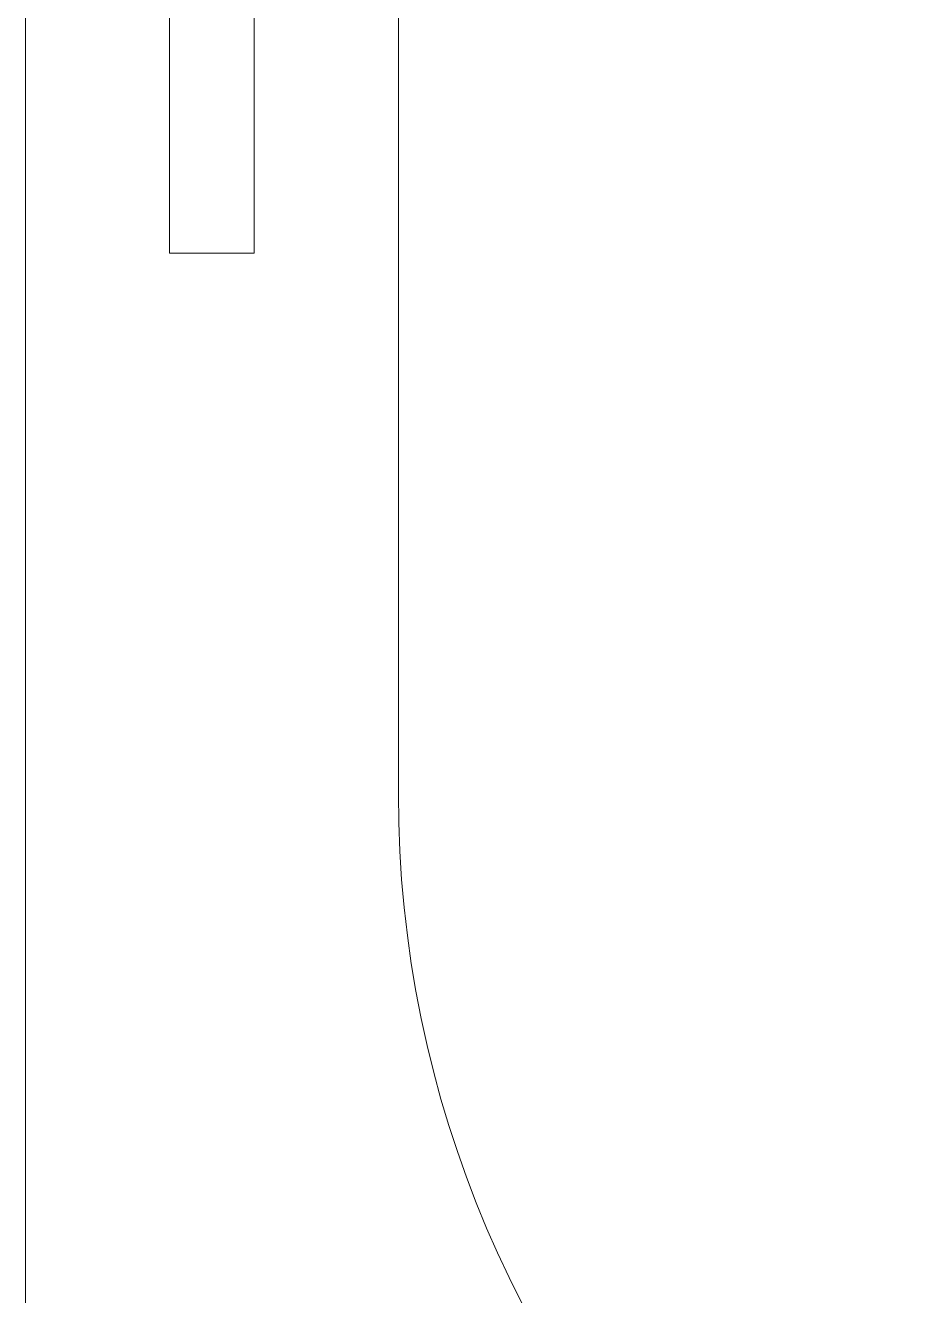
# Model space of a CAD drawing. Header units: millimetres. Extents: x -599 to 1818, y -719 to 408.
# Drawn here: x -249.58 to -225.93, y 235.09 to 269.16 of the extents above; entities that cross this region are included whole.
import ezdxf

# ---------------------------------------------------------------- set-up
doc = ezdxf.new("R2010")
doc.units = ezdxf.units.MM
doc.header["$MEASUREMENT"] = 0
doc.layers.add('Layer 1', color=7, linetype='Continuous')

msp = doc.modelspace()

# ---------------------------------------------------------------- linework, layer by layer
at = {"layer": 'Layer 1', "color": 250, "lineweight": 18}
for points, knots in [([(-50.5845, 208.5545), (-50.5845, 208.5545), (-249.5845, 208.5545), (-249.5845, 208.5545), (-249.5845, 208.5545), (-249.5845, 208.5545), (-249.5845, 407.5545), (-249.5845, 407.5545), (-249.5845, 407.5545), (-249.5845, 407.5545), (-50.5845, 407.5545), (-50.5845, 407.5545), (-50.5845, 407.5545), (-50.5845, 407.5545), (-50.5845, 208.5545), (-50.5845, 208.5545)], [0, 0, 0, 0, 0.2, 0.2, 0.2, 0.2, 0.4, 0.4, 0.4, 0.4, 0.6, 0.6, 0.6, 0.6, 1, 1, 1, 1]), ([(-90.5846, 218.5545), (-90.5846, 218.5545), (-209.5844, 218.5545), (-209.5844, 218.5545), (-209.5844, 218.5545), (-226.0845, 218.5545), (-239.5844, 232.0545), (-239.5844, 248.5545), (-239.5844, 248.5545), (-239.5844, 248.5545), (-239.5844, 367.5544), (-239.5844, 367.5544), (-239.5844, 367.5544), (-239.5844, 384.0544), (-226.0845, 397.5544), (-209.5844, 397.5544), (-209.5844, 397.5544), (-209.5844, 397.5544), (-90.5846, 397.5544), (-90.5846, 397.5544), (-90.5846, 397.5544), (-74.0845, 397.5544), (-60.5845, 384.0544), (-60.5845, 367.5544), (-60.5845, 367.5544), (-60.5845, 367.5544), (-60.5845, 248.5545), (-60.5845, 248.5545), (-60.5845, 248.5545), (-60.5845, 232.0545), (-74.0845, 218.5545), (-90.5846, 218.5545)], [0, 0, 0, 0, 0.1111111, 0.1111111, 0.1111111, 0.1111111, 0.2222222, 0.2222222, 0.2222222, 0.2222222, 0.3333333, 0.3333333, 0.3333333, 0.3333333, 0.4444444, 0.4444444, 0.4444444, 0.4444444, 0.5555556, 0.5555556, 0.5555556, 0.5555556, 0.6666667, 0.6666667, 0.6666667, 0.6666667, 0.7777778, 0.7777778, 0.7777778, 0.7777778, 1, 1, 1, 1]), ([(-243.4481, 263.0545), (-243.4481, 263.0545), (-245.7208, 263.0545), (-245.7208, 263.0545), (-245.7208, 263.0545), (-245.7208, 263.0545), (-245.7208, 273.0545), (-245.7208, 273.0545), (-245.7208, 273.0545), (-245.7208, 273.0545), (-243.4481, 273.0545), (-243.4481, 273.0545), (-243.4481, 273.0545), (-243.4481, 273.0545), (-243.4481, 263.0545), (-243.4481, 263.0545)], [0, 0, 0, 0, 0.2, 0.2, 0.2, 0.2, 0.4, 0.4, 0.4, 0.4, 0.6, 0.6, 0.6, 0.6, 1, 1, 1, 1])]:
    msp.add_open_spline(points, degree=3, knots=knots, dxfattribs=at)

doc.saveas('drawing.dxf')
